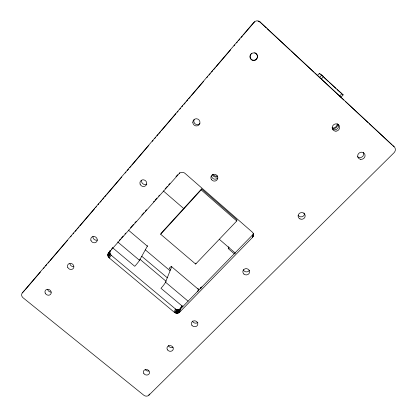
<?xml version="1.0" encoding="UTF-8"?>
<svg xmlns="http://www.w3.org/2000/svg" width="417" height="417" viewBox="0 0 417 417"><rect width="100%" height="100%" fill="white"/><g stroke="black" fill="none" stroke-linecap="round" stroke-linejoin="round"><path stroke-width="0.63" d="M253.505 235.209L253.14 233.244L252.196 232.029L184.955 173.316C183.355 171.861 180.634 171.919 179.19 173.576L108.681 252.801C107.305 254.307 107.753 256.789 109.296 257.998L174.29 312.26C175.792 313.537 178.247 313.594 179.659 312.151L252.462 237.455L253.427 235.704L253.609 233.296M253.067 236.642L253.562 233.145L253.427 235.704M253.281 236.184L253.416 233.619M252.462 237.455L252.608 234.88L253.208 234.073M252.608 234.88L180.691 308.783C179.294 310.212 176.865 310.159 175.385 308.898L111.214 255.251L109.9 253.192L110.098 250.888L108.165 253.583M236.778 220.963L236.95 219.795L201.573 188.911L161.311 233.025L160.67 234.245L195.656 264.055L236.778 220.963L201.171 189.891L201.573 188.911M234.396 253.906L228.255 248.605L228.579 246.697M197.726 291.822L198.372 289.335L171.695 266.765A5.353 0.714 -49.9 0 0 169.109 268.397L170.595 269.653M195.656 264.055L195.938 263.127M179.659 312.151L180.691 308.783M178.924 312.724L179.962 309.351M178.492 312.938L179.539 309.56M177.559 313.193L178.612 309.815M178.038 313.094L179.086 309.716M177.063 313.23L178.127 309.857M176.563 313.214L177.632 309.836M176.068 313.131L177.142 309.758M175.588 312.995L176.667 309.623M148.89 395.201L394.023 152.737A4.509 4.17 -30.1 0 0 394.138 146.716L260.093 21.992A4.691 4.467 -74.4 0 0 253.75 22.45L22.304 292.896A3.821 3.32 33.6 0 0 23.107 297.811L143.802 395.227A3.664 3.154 18.4 0 0 148.89 395.201L149.27 394.008M175.124 312.802L176.209 309.43M174.29 312.26L175.385 308.898M182.849 306.631L160.962 288.288A5.729 0.808 -50.2 0 0 165.513 282.179L171.695 266.765M112.611 247.761L134.754 266.317A5.765 0.495 -49.7 0 0 139.502 260.312L147.368 246.181L128.295 230.043M179.19 173.576L179.743 172.685M109.296 257.998L111.214 255.251M108.602 257.258L110.531 254.521M108.326 256.836L110.26 254.099M108.112 256.382L110.052 253.656M107.961 255.918L109.9 253.192M107.847 254.959L109.786 252.249M107.873 255.439L109.812 252.723M107.993 254.021L109.932 251.321M107.888 254.485L109.827 251.774M108.681 252.801L109.645 251.456M25.208 289.815L40.449 272.004M43.415 268.543L44.265 267.552M45.531 266.067L46.803 264.587M48.075 263.101L49.347 261.615M50.191 260.625L67.554 240.343M70.52 236.877L71.364 235.886M73.058 233.911L73.908 232.921M75.18 231.435L76.447 229.949M77.296 228.964L78.99 226.984M79.835 225.993L94.659 208.677M95.509 207.687L96.353 206.696M98.047 204.721L98.897 203.731M100.163 202.245L101.435 200.759M102.285 199.774L103.979 197.794M104.823 196.803L106.095 195.318M106.94 194.332L121.764 177.011M125.152 173.055L125.997 172.065M127.268 170.584L128.54 169.099M129.812 167.613L131.079 166.128M131.928 165.137L148.869 145.351M152.257 141.389L153.102 140.404M154.796 138.423L155.645 137.433M156.912 135.947L158.184 134.467M159.033 133.476L160.727 131.496M161.572 130.505L175.974 113.685M177.241 112.199L178.09 111.214M179.784 109.233L180.629 108.243M181.901 106.757L182.75 105.772M184.017 104.286L185.289 102.801M186.561 101.315L187.827 99.835M188.677 98.845L190.371 96.864M191.215 95.874L203.501 81.529M206.889 77.567L207.734 76.577M209.006 75.096L210.277 73.611M211.544 72.125L212.816 70.64M213.666 69.655L215.36 67.674M216.204 66.684L230.601 49.863M233.989 45.906L234.839 44.916M236.533 42.935L237.377 41.945M238.649 40.465L239.921 38.979M241.193 37.494L242.459 36.008M243.309 35.018L253.896 22.654A4.623 4.405 -74.4 0 1 254.777 21.851M111.48 249.142L112.778 247.682M119.267 240.385L120.565 238.925M121.43 237.951L123.166 236.006M124.897 234.062L125.762 233.087M130.521 227.734L133.555 224.33M134.853 222.871L136.15 221.411M141.775 215.089L143.943 212.654M145.241 211.195L146.539 209.735M153.461 201.953L154.326 200.978M155.197 200.004L156.928 198.059M158.658 196.115L159.523 195.14M165.148 188.818L167.316 186.383M168.614 184.924L169.912 183.464M175.969 176.652L177.705 174.707M160.67 234.245L201.171 189.891M317.175 75.785L319.354 73.413L321.794 75.034L323.529 76.592L321.325 78.975M319.219 77.823L321.794 75.034M22.304 292.896L24.791 290.258M339.662 96.035L341.877 93.689L343.149 94.914L342.18 94.211M340.897 97.27L343.128 94.909M228.255 248.605L229.162 247.667M321.184 75.024L321.908 75.508M322.143 75.665L341.877 93.689M341.612 93.497L336.946 89.519M303.779 212.936L304.431 213.468M141.754 256.273L167.28 277.774M139.768 259.145L166.154 281.339M117.646 241.933L139.502 260.312M165.513 282.179L188.114 301.183M392.804 145.585L394.138 146.716M145.325 249.856L170.089 270.774M163.308 190.923L183.944 208.75M219.321 239.306L235.537 253.312M324.03 77.426L328.487 81.638M329.425 82.514L330.837 83.827M331.108 84.02L335.831 88.414M260.625 22.643L266.333 27.949M267.281 28.836L290.107 50.076M291.061 50.963L313.886 72.198M314.84 73.084L320.548 78.396M321.497 79.277L343.848 100.075M345.276 101.404L368.107 122.645M369.055 123.526L391.881 144.767M320.266 74.309L319.657 73.731M260.093 21.992L260.145 22.2A4.623 4.405 -74.4 0 0 258.113 21.147M254.615 52.709A3.821 3.69 -72.9 0 1 257.107 58.13A3.821 3.69 -72.9 0 1 251.326 59.303A3.821 3.69 -72.9 0 1 251.821 53.277M173.05 347.158A3.164 2.81 17.3 0 1 168.317 345.5M73.465 266.64A3.268 2.929 33.1 0 1 69.91 263.706M200.087 288.872A2.872 2.632 14.9 0 1 201.964 286.943M201.208 288.142A2.841 2.611 14.8 0 1 200.879 287.522M147.097 245.988A5.385 0.438 -49.6 0 1 147.368 246.181M197.762 288.856A5.317 1.011 -50.4 0 1 198.372 289.335M110.124 250.607A13.339 0.511 -49.4 0 1 109.348 251.508M182.213 305.755A13.109 2.403 -50.7 0 1 179.07 309.836M181.89 305.963A4.681 0.87 -50.7 0 1 179.863 309.252M197.867 322.294A3.221 2.903 15.1 0 1 192.43 321.085M148.9 370.979A3.112 2.716 19 0 1 145.33 369.728M249.402 270.294A3.341 3.107 7.3 0 1 243.257 269.716M363.233 152.247A3.711 3.487 -28.3 0 1 357.458 156.782M304.551 214.328A3.498 3.31 -8.5 0 1 298.181 215.36M51.14 292.114A3.216 2.83 32.4 0 1 47.621 289.252M97.343 240.098A3.326 3.034 34 0 1 92.934 236.408M146.841 184.069A3.44 3.263 37.7 0 1 141.551 180.545M199.962 123.578A3.576 3.513 56.8 0 1 194.119 119.601M338.14 124.302A3.737 3.555 -34.7 0 1 332.391 128.962M217.596 178.132A3.472 3.378 19.7 0 1 211.549 176.005M217.518 175.99A3.977 3.878 19.8 0 1 212.957 174.384M217.221 176.886A4.003 3.899 19.7 0 1 212.17 174.348M337.29 123.667A4.279 4.076 -35.4 0 1 332.021 127.941M337.78 124.25A4.306 4.102 -35.2 0 1 332.479 128.551M143.912 373.684A3.148 2.742 19 0 0 149.276 373.642A3.148 2.742 19 0 0 146.153 369.483A3.148 2.742 19 0 0 143.912 373.684M191.919 325.286A3.258 2.935 15.1 0 0 197.517 325.192A3.258 2.935 15.1 0 0 194.374 320.803A3.258 2.935 15.1 0 0 191.919 325.286M243.935 274.063A3.383 3.143 7.4 0 0 249.512 272.509A3.383 3.143 7.4 0 0 245.18 268.767A3.383 3.143 7.4 0 0 243.935 274.063M299.948 218.899A3.544 3.346 -8.3 0 0 305.192 215.808A3.544 3.346 -8.3 0 0 299.818 213.092A3.544 3.346 -8.3 0 0 299.948 218.899M360.392 159.278A3.763 3.529 -28 0 0 364.964 154.686A3.763 3.529 -28 0 0 358.761 153.367A3.763 3.529 -28 0 0 360.392 159.278M255.694 59.933A3.873 3.743 -72.9 0 0 255.402 53.261A3.873 3.743 -72.9 0 0 249.924 56.967A3.873 3.743 -72.9 0 0 255.694 59.933M192.821 122.546A3.623 3.555 55.8 0 0 198.393 125.371A3.623 3.555 55.8 0 0 197.955 119.142A3.623 3.555 55.8 0 0 192.821 122.546M140.117 184.168A3.487 3.305 37.5 0 0 145.96 185.435A3.487 3.305 37.5 0 0 143.886 179.863A3.487 3.305 37.5 0 0 140.117 184.168M90.974 240.562A3.367 3.07 33.9 0 0 96.593 241.803A3.367 3.07 33.9 0 0 94.482 236.559A3.367 3.07 33.9 0 0 90.974 240.562M45.198 293.094A3.258 2.856 32.4 0 0 50.613 294.308A3.258 2.856 32.4 0 0 48.471 289.362A3.258 2.856 32.4 0 0 45.198 293.094M67.716 267.307A3.31 2.961 33 0 0 73.23 268.532A3.31 2.961 33 0 0 71.099 263.44A3.31 2.961 33 0 0 67.716 267.307M167.535 349.92A3.206 2.836 17.4 0 0 173.008 349.853A3.206 2.836 17.4 0 0 169.881 345.578A3.206 2.836 17.4 0 0 167.535 349.92M335.977 131.173A3.789 3.607 -34.3 0 0 339.172 125.517A3.789 3.607 -34.3 0 0 332.709 125.851A3.789 3.607 -34.3 0 0 335.977 131.173M211.429 179.539A3.518 3.419 19.7 0 0 217.486 179.279A3.518 3.419 19.7 0 0 214.135 174.27A3.518 3.419 19.7 0 0 211.429 179.539"/></g></svg>
